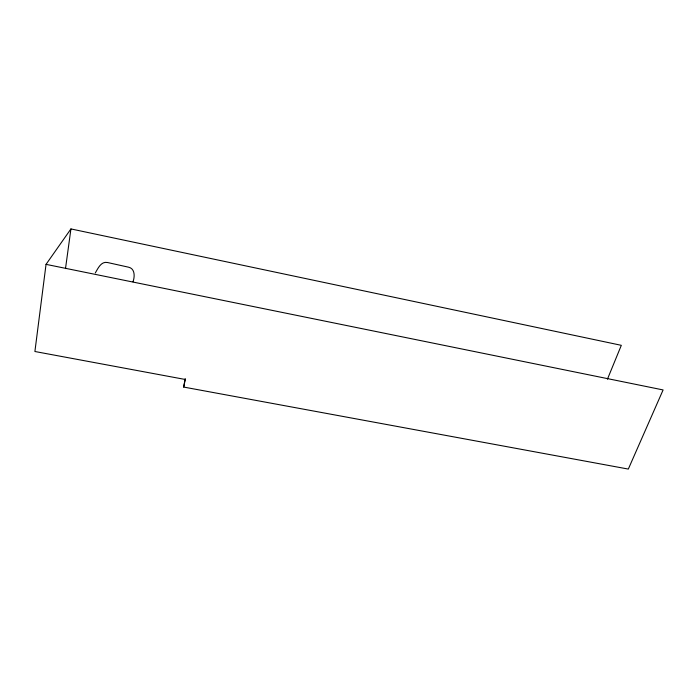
<?xml version="1.0" encoding="UTF-8"?>
<svg xmlns="http://www.w3.org/2000/svg" width="698" height="698" viewBox="0 0 698 698"><rect width="100%" height="100%" fill="white"/><g stroke="black" fill="none" stroke-linecap="round" stroke-linejoin="round"><path stroke-width="1.05" d="M46.042 264.359L34.9 351.504L185.232 379.468L183.687 387.067L628.322 469.073L663.1 389.938L46.042 264.359L70.934 228.927L621.316 345.327L607.426 379.197M65.499 268.599L70.934 228.927M132.995 281.817C134.854 276.792 135.168 268.556 128.502 267.177L107.518 262.518C101.079 261.096 97.886 268.582 95.303 272.953M183.687 387.067L185.223 378.569"/></g></svg>
